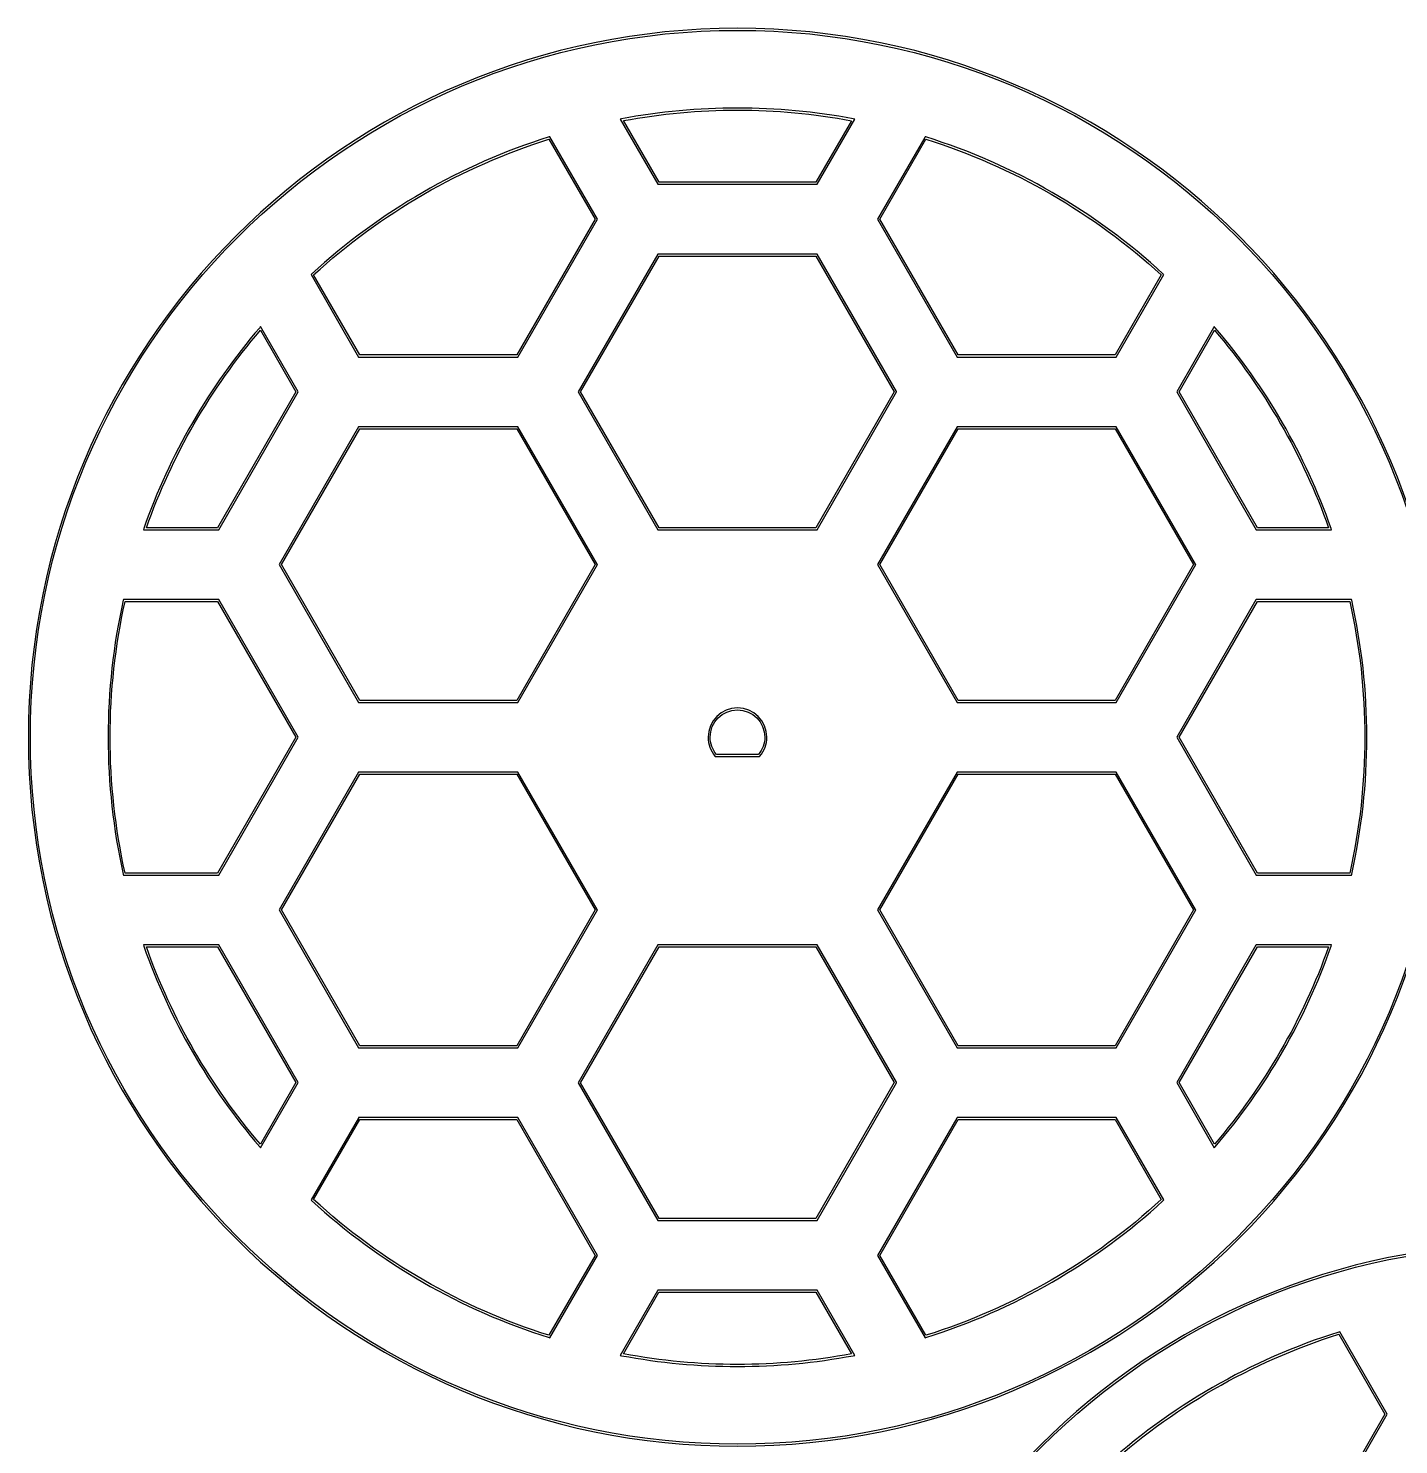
# Model space of a CAD drawing. Extents: x 10 to 440, y 10 to 290.
# Drawn here: x 234 to 301.7, y 220.1 to 290 of the extents above; entities that cross this region are included whole.
import ezdxf

# ---------------------------------------------------------------- set-up
doc = ezdxf.new("R2010")
doc.units = 0
doc.layers.add('Layer_1', color=7, linetype='CONTINUOUS')

msp = doc.modelspace()

# ---------------------------------------------------------------- linework, layer by layer
at = {"layer": 'Layer_1', "color": 7}
for p, q in [((269.017, 290), (269.017, 290)), ((269.017, 289.90039), (269.017, 289.90039)), ((269.017, 286.0625), (269.017, 286.0625)), ((263.3002, 285.53125), (263.22989, 285.51758)), ((263.22989, 285.51758), (265.08731, 282.30078)), ((265.14591, 282.40039), (263.392, 285.44141)), ((269.017, 285.96289), (269.017, 285.96289)), ((274.64395, 285.43945), (272.88809, 282.40039)), ((272.94473, 282.30078), (274.80411, 285.51758)), ((274.80411, 285.51758), (274.7338, 285.53125)), ((259.75723, 284.64844), (259.71817, 284.63672)), ((262.10684, 280.57812), (259.75723, 284.64844)), ((259.75723, 284.64844), (259.75723, 284.64844)), ((278.25723, 284.61523), (275.92716, 280.57812)), ((278.27677, 284.64844), (278.25723, 284.61523)), ((278.31583, 284.63672), (278.27677, 284.64844)), ((278.27677, 284.64844), (278.27677, 284.64844)), ((259.71427, 284.52539), (261.99161, 280.57812)), ((259.71427, 284.52539), (259.71427, 284.52539)), ((276.04239, 280.57812), (278.31973, 284.52539)), ((278.31973, 284.52539), (278.31973, 284.52539)), ((265.08731, 282.30078), (272.94473, 282.30078)), ((272.88809, 282.40039), (265.14591, 282.40039)), ((261.99161, 280.57812), (258.12052, 273.875)), ((258.17716, 273.77344), (262.10684, 280.57812)), ((275.92716, 280.57812), (279.85489, 273.77344)), ((279.91348, 273.875), (276.04239, 280.57812)), ((265.08731, 278.85742), (261.15958, 272.05273)), ((261.27481, 272.05273), (265.14591, 278.75781)), ((272.94669, 278.85742), (265.08731, 278.85742)), ((265.08731, 278.85742), (265.08731, 278.85742)), ((265.14591, 278.75781), (272.88809, 278.75781)), ((265.14591, 278.75781), (265.14591, 278.75781)), ((272.88809, 278.75781), (276.75723, 272.05273)), ((276.86075, 272.07812), (272.94669, 278.85742)), ((247.99942, 277.87109), (247.97012, 277.84375)), ((247.97012, 277.84375), (250.31973, 273.77344)), ((250.37833, 273.875), (248.09903, 277.82227)), ((289.93497, 277.82227), (287.65567, 273.875)), ((287.71427, 273.77344), (290.06388, 277.84375)), ((290.06388, 277.84375), (290.03458, 277.87109)), ((245.48184, 275.27148), (245.43497, 275.2168)), ((245.47012, 275.09375), (247.22403, 272.05273)), ((245.47012, 275.09375), (245.47012, 275.09375)), ((247.33927, 272.05273), (245.48184, 275.27148)), ((245.48184, 275.27148), (245.48184, 275.27148)), ((292.517, 275.20898), (290.69473, 272.05273)), ((290.80997, 272.05273), (292.56583, 275.0918)), ((292.55216, 275.27148), (292.517, 275.20898)), ((292.59903, 275.2168), (292.55216, 275.27148)), ((292.55216, 275.27148), (292.55216, 275.27148)), ((292.56583, 275.0918), (292.56583, 275.0918)), ((250.31973, 273.77344), (258.17716, 273.77344)), ((258.12052, 273.875), (250.37833, 273.875)), ((279.85489, 273.77344), (287.71427, 273.77344)), ((287.65567, 273.875), (279.91348, 273.875)), ((247.22403, 272.05273), (243.35294, 265.34766)), ((243.41153, 265.24805), (247.33927, 272.05273)), ((261.15958, 272.05273), (265.08731, 265.24805)), ((265.14591, 265.34766), (261.27481, 272.05273)), ((276.75723, 272.05273), (272.88809, 265.34766)), ((272.94669, 265.24805), (276.87442, 272.05273)), ((276.87442, 272.05273), (276.86075, 272.07812)), ((290.69473, 272.05273), (294.62247, 265.24805)), ((294.68106, 265.34766), (290.80997, 272.05273)), ((250.31973, 270.33203), (246.392, 263.52734)), ((246.50723, 263.52734), (250.37833, 270.23242)), ((258.17911, 270.33203), (250.31973, 270.33203)), ((250.31973, 270.33203), (250.31973, 270.33203)), ((250.37833, 270.23242), (258.12052, 270.23242)), ((250.37833, 270.23242), (250.37833, 270.23242)), ((258.12052, 270.23242), (261.99161, 263.52734)), ((262.09317, 263.55078), (258.17911, 270.33203)), ((279.85489, 270.33203), (275.92716, 263.52734)), ((276.04239, 263.52734), (279.91348, 270.23242)), ((287.71427, 270.33203), (279.85489, 270.33203)), ((279.85489, 270.33203), (279.85489, 270.33203)), ((279.91348, 270.23242), (287.65567, 270.23242)), ((279.91348, 270.23242), (279.91348, 270.23242)), ((287.65567, 270.23242), (291.52677, 263.52734)), ((291.62833, 263.55078), (287.71427, 270.33203)), ((239.71817, 265.31445), (239.69473, 265.24805)), ((239.69473, 265.24805), (243.41153, 265.24805)), ((243.35294, 265.34766), (239.84317, 265.34766)), ((265.08731, 265.24805), (272.94669, 265.24805)), ((272.88809, 265.34766), (265.14591, 265.34766)), ((294.62247, 265.24805), (298.33927, 265.24805)), ((298.19083, 265.34766), (294.68106, 265.34766)), ((298.33927, 265.24805), (298.31583, 265.31445)), ((246.392, 263.52734), (250.31973, 256.7207)), ((250.37833, 256.82227), (246.50723, 263.52734)), ((261.99161, 263.52734), (258.12052, 256.82227)), ((258.17911, 256.7207), (262.10684, 263.52734)), ((262.10684, 263.52734), (262.09317, 263.55078)), ((275.92716, 263.52734), (279.85489, 256.7207)), ((279.91348, 256.82227), (276.04239, 263.52734)), ((291.52677, 263.52734), (287.65567, 256.82227)), ((287.71427, 256.7207), (291.642, 263.52734)), ((291.642, 263.52734), (291.62833, 263.55078)), ((238.71036, 261.80469), (238.70059, 261.76562)), ((243.41153, 261.80469), (238.71036, 261.80469)), ((238.71036, 261.80469), (238.71036, 261.80469)), ((238.79434, 261.70508), (243.35294, 261.70508)), ((238.79434, 261.70508), (238.79434, 261.70508)), ((243.35294, 261.70508), (247.22403, 255)), ((247.33927, 255), (243.41153, 261.80469)), ((294.6088, 261.7793), (290.69473, 255)), ((290.80997, 255), (294.67911, 261.70508)), ((294.62247, 261.80469), (294.6088, 261.7793)), ((299.32364, 261.80469), (294.62247, 261.80469)), ((294.62247, 261.80469), (294.62247, 261.80469)), ((294.67911, 261.70508), (299.23966, 261.70508)), ((294.67911, 261.70508), (294.67911, 261.70508)), ((299.33341, 261.76562), (299.32364, 261.80469)), ((250.31973, 256.7207), (258.17911, 256.7207)), ((258.12052, 256.82227), (250.37833, 256.82227)), ((279.85489, 256.7207), (287.71427, 256.7207)), ((287.65567, 256.82227), (279.91348, 256.82227)), ((269.017, 256.44922), (269.017, 256.44922)), ((269.017, 256.34961), (269.017, 256.34961)), ((247.22403, 255), (243.35294, 248.29492)), ((243.41153, 248.19531), (247.33927, 255)), ((290.69473, 255), (294.62247, 248.19531)), ((294.68106, 248.29492), (290.80997, 255)), ((267.90762, 254.06836), (267.9213, 254.05078)), ((267.9213, 254.05078), (270.1127, 254.05078)), ((270.05802, 254.15039), (267.97794, 254.15039)), ((270.1127, 254.05078), (270.12833, 254.06836)), ((250.31973, 253.2793), (246.392, 246.47461)), ((246.50723, 246.47461), (250.37833, 253.17969)), ((258.17911, 253.2793), (250.31973, 253.2793)), ((250.31973, 253.2793), (250.31973, 253.2793)), ((250.37833, 253.17969), (258.12052, 253.17969)), ((250.37833, 253.17969), (250.37833, 253.17969)), ((258.12052, 253.17969), (261.99161, 246.47461)), ((262.09317, 246.49805), (258.17911, 253.2793)), ((279.85489, 253.2793), (275.92716, 246.47461)), ((276.04239, 246.47461), (279.91348, 253.17969)), ((287.71427, 253.2793), (279.85489, 253.2793)), ((279.85489, 253.2793), (279.85489, 253.2793)), ((279.91348, 253.17969), (287.65567, 253.17969)), ((279.91348, 253.17969), (279.91348, 253.17969)), ((287.65567, 253.17969), (291.52677, 246.47461)), ((291.62833, 246.49805), (287.71427, 253.2793)), ((238.70059, 248.23438), (238.71036, 248.19531)), ((243.35294, 248.29492), (238.79434, 248.29492)), ((299.23966, 248.29492), (294.68106, 248.29492)), ((299.32364, 248.19531), (299.33341, 248.23438)), ((238.71036, 248.19531), (243.41153, 248.19531)), ((294.62247, 248.19531), (299.32364, 248.19531)), ((246.392, 246.47461), (250.31973, 239.66992)), ((250.37833, 239.76953), (246.50723, 246.47461)), ((261.99161, 246.47461), (258.12052, 239.76953)), ((258.17911, 239.66992), (262.10684, 246.47461)), ((262.10684, 246.47461), (262.09317, 246.49805)), ((275.92716, 246.47461), (279.85489, 239.66992)), ((279.91348, 239.76953), (276.04239, 246.47461)), ((291.52677, 246.47461), (287.65567, 239.76953)), ((287.71427, 239.66992), (291.642, 246.47461)), ((291.642, 246.47461), (291.62833, 246.49805)), ((239.69473, 244.75391), (239.71817, 244.68555)), ((243.41153, 244.75391), (239.69473, 244.75391)), ((239.69473, 244.75391), (239.69473, 244.75391)), ((247.33927, 237.94922), (243.41153, 244.75391)), ((265.08731, 244.75391), (261.15958, 237.94727)), ((272.94669, 244.75391), (265.08731, 244.75391)), ((265.08731, 244.75391), (265.08731, 244.75391)), ((276.86075, 237.97266), (272.94669, 244.75391)), ((294.62247, 244.75391), (294.6088, 244.72852)), ((298.34122, 244.75391), (294.62247, 244.75391)), ((294.62247, 244.75391), (294.62247, 244.75391)), ((298.31778, 244.68555), (298.34122, 244.75391)), ((239.84317, 244.65234), (243.35294, 244.65234)), ((239.84317, 244.65234), (239.84317, 244.65234)), ((243.35294, 244.65234), (247.22403, 237.94922)), ((261.27481, 237.94727), (265.14591, 244.65234)), ((265.14591, 244.65234), (272.88809, 244.65234)), ((265.14591, 244.65234), (265.14591, 244.65234)), ((272.88809, 244.65234), (276.75919, 237.94922)), ((294.6088, 244.72852), (290.69473, 237.94922)), ((290.80997, 237.94922), (294.67911, 244.65234)), ((294.67911, 244.65234), (298.19083, 244.65234)), ((294.67911, 244.65234), (294.67911, 244.65234)), ((250.31973, 239.66992), (258.17911, 239.66992)), ((258.12052, 239.76953), (250.37833, 239.76953)), ((279.85489, 239.66992), (287.71427, 239.66992)), ((287.65567, 239.76953), (279.91348, 239.76953)), ((247.22403, 237.94922), (245.46817, 234.9082)), ((245.48184, 234.72852), (247.33927, 237.94922)), ((261.15958, 237.94727), (265.08731, 231.14258)), ((265.14591, 231.24414), (261.27481, 237.94727)), ((276.75919, 237.94922), (272.88809, 231.24414)), ((272.94669, 231.14258), (276.87442, 237.94727)), ((276.87442, 237.94727), (276.86075, 237.97266)), ((290.69473, 237.94922), (292.55216, 234.73047)), ((292.56583, 234.9082), (290.80997, 237.94922)), ((250.30606, 236.20117), (247.97012, 232.15625)), ((248.09903, 232.17773), (250.37833, 236.12695)), ((250.31973, 236.22656), (250.30606, 236.20117)), ((258.17716, 236.22656), (250.31973, 236.22656)), ((250.31973, 236.22656), (250.31973, 236.22656)), ((250.37833, 236.12695), (258.12052, 236.12695)), ((250.37833, 236.12695), (250.37833, 236.12695)), ((258.12052, 236.12695), (261.99161, 229.42188)), ((262.10684, 229.42188), (258.17716, 236.22656)), ((279.84122, 236.20117), (275.92716, 229.42188)), ((276.04239, 229.42188), (279.91348, 236.12695)), ((279.85489, 236.22656), (279.84122, 236.20117)), ((287.71427, 236.22656), (279.85489, 236.22656)), ((279.85489, 236.22656), (279.85489, 236.22656)), ((279.91348, 236.12695), (287.65567, 236.12695)), ((279.91348, 236.12695), (279.91348, 236.12695)), ((287.65567, 236.12695), (289.93497, 232.17773)), ((290.06388, 232.15625), (287.71427, 236.22656)), ((245.43497, 234.7832), (245.48184, 234.72852)), ((292.55216, 234.73047), (292.59903, 234.7832)), ((247.97012, 232.15625), (247.99942, 232.12891)), ((290.03458, 232.12891), (290.06388, 232.15625)), ((265.08731, 231.14258), (272.94669, 231.14258)), ((272.88809, 231.24414), (265.14591, 231.24414)), ((261.99161, 229.42188), (259.71231, 225.47461)), ((259.75723, 225.35156), (262.10684, 229.42188)), ((275.92716, 229.42188), (278.27677, 225.35156)), ((278.31973, 225.47461), (276.04239, 229.42188)), ((265.07364, 227.67578), (263.22989, 224.48242)), ((263.39005, 224.56055), (265.14395, 227.59961)), ((265.08731, 227.70117), (265.07364, 227.67578)), ((272.94473, 227.70117), (265.08731, 227.70117)), ((265.08731, 227.70117), (265.08731, 227.70117)), ((265.14395, 227.59961), (272.88809, 227.59961)), ((265.14395, 227.59961), (265.14395, 227.59961)), ((272.88809, 227.59961), (274.64395, 224.56055)), ((274.80411, 224.48242), (272.94473, 227.70117)), ((259.71817, 225.36328), (259.75723, 225.35156)), ((278.27677, 225.35156), (278.31583, 225.36328)), ((298.69727, 225.525391), (300.97461, 221.580078)), ((298.69727, 225.525391), (298.69727, 225.525391)), ((298.74023, 225.648438), (298.70117, 225.636719)), ((301.08984, 221.580078), (298.74023, 225.648438)), ((298.74023, 225.648438), (298.74023, 225.648438)), ((263.22989, 224.48242), (263.29825, 224.46875)), ((274.7338, 224.46875), (274.80411, 224.48242)), ((300.97461, 221.580078), (297.10352, 214.875)), ((297.16016, 214.77344), (301.08984, 221.580078))]:
    msp.add_line(p, q, dxfattribs=at)
for points in [[(269.017, 290), (249.68763, 290), (234.017, 274.32937), (234.017, 255)], [(234.11661, 255), (234.11661, 274.27533), (249.74167, 289.90039), (269.017, 289.90039)], [(304.017, 255), (304.017, 274.32937), (288.34637, 290), (269.017, 290)], [(269.017, 289.90039), (288.29233, 289.90039), (303.91739, 274.27533), (303.91739, 255)], [(269.017, 286.0625), (267.09887, 286.06241), (265.18554, 285.8844), (263.3002, 285.53125)], [(274.7338, 285.53125), (272.84847, 285.8844), (270.93512, 286.06241), (269.017, 286.0625)], [(263.392, 285.44141), (265.2475, 285.78433), (267.12997, 285.96281), (269.017, 285.96289)], [(269.017, 285.96289), (270.90473, 285.9628), (272.78778, 285.78263), (274.64395, 285.43945)], [(259.71817, 284.63672), (255.3622, 283.27009), (251.36102, 280.96009), (247.99942, 277.87109)], [(290.03458, 277.87109), (286.67283, 280.96016), (282.67199, 283.27016), (278.31583, 284.63672)], [(248.09903, 277.82227), (251.43431, 280.87928), (255.39912, 283.16564), (259.71427, 284.52539)], [(278.31973, 284.52539), (282.63507, 283.16571), (286.59954, 280.87934), (289.93497, 277.82227)], [(245.43497, 275.2168), (242.93253, 272.29806), (240.99486, 268.94092), (239.71817, 265.31445)], [(239.84317, 265.34766), (241.108, 268.91329), (243.01426, 272.21585), (245.47012, 275.09375)], [(292.56583, 275.0918), (295.02067, 272.21434), (296.92645, 268.9124), (298.19083, 265.34766)], [(298.31583, 265.31445), (297.03928, 268.94088), (295.10129, 272.29802), (292.59903, 275.2168)], [(238.70059, 261.76562), (238.20482, 259.54454), (237.95458, 257.27575), (237.9545, 255)], [(238.05411, 255), (238.05419, 257.2553), (238.30585, 259.5034), (238.79434, 261.70508)], [(299.23966, 261.70508), (299.72819, 259.50324), (299.97984, 257.25546), (299.97989, 255)], [(300.0795, 255), (300.07945, 257.27591), (299.82921, 259.54438), (299.33341, 261.76562)], [(269.017, 256.44922), (268.21685, 256.44917), (267.56783, 255.80015), (267.56778, 255)], [(267.66739, 255), (267.66744, 255.74611), (268.27089, 256.34957), (269.017, 256.34961)], [(270.46622, 255), (270.46617, 255.80015), (269.81715, 256.44917), (269.017, 256.44922)], [(269.017, 256.34961), (269.76311, 256.34956), (270.36656, 255.74611), (270.36661, 255)], [(234.017, 255), (234.017, 235.67063), (249.68763, 220), (269.017, 220)], [(269.017, 220.09961), (249.74167, 220.09961), (234.11661, 235.72467), (234.11661, 255)], [(237.9545, 255), (237.95459, 252.72427), (238.20483, 250.45545), (238.70059, 248.23438)], [(238.79434, 248.29492), (238.30585, 250.49658), (238.05419, 252.74472), (238.05411, 255)], [(267.56778, 255), (267.56801, 254.65911), (267.68833, 254.32935), (267.90762, 254.06836)], [(267.97794, 254.15039), (267.78148, 254.39102), (267.6676, 254.68897), (267.66739, 255)], [(269.017, 220), (288.34637, 220), (304.017, 235.67063), (304.017, 255)], [(303.91739, 255), (303.91739, 235.72467), (288.29233, 220.09961), (269.017, 220.09961)], [(270.36661, 255), (270.36668, 254.68909), (270.25411, 254.39115), (270.05802, 254.15039)], [(270.12833, 254.06836), (270.34724, 254.3295), (270.46629, 254.65924), (270.46622, 255)], [(299.97989, 255), (299.97981, 252.74472), (299.72815, 250.49658), (299.23966, 248.29492)], [(299.33341, 248.23438), (299.82917, 250.45545), (300.07941, 252.72427), (300.0795, 255)], [(239.71817, 244.68555), (240.99466, 241.05894), (242.93266, 237.70213), (245.43497, 234.7832)], [(245.46817, 234.9082), (243.01328, 237.7858), (241.10749, 241.08743), (239.84317, 244.65234)], [(298.19083, 244.65234), (296.9263, 241.08757), (295.02085, 237.78561), (292.56583, 234.9082)], [(292.59903, 234.7832), (295.10147, 237.70193), (297.04108, 241.05909), (298.31778, 244.68555)], [(259.71231, 225.47461), (255.39734, 226.83442), (251.43416, 229.12079), (248.09903, 232.17773)], [(289.93497, 232.17773), (286.59969, 229.12072), (282.63489, 226.83436), (278.31973, 225.47461)], [(247.99942, 232.12891), (251.36087, 229.03997), (255.36237, 226.72998), (259.71817, 225.36328)], [(278.31583, 225.36328), (282.67181, 226.72991), (286.67298, 229.03991), (290.03458, 232.12891)], [(308, 230), (289.22291, 229.999999), (274, 214.77709), (274, 196)], [(274.09961, 196), (274.09961, 214.72305), (289.27695, 229.90039), (308, 229.900391)], [(298.70117, 225.636719), (294.3452, 224.270088), (290.34402, 221.960089), (286.98242, 218.871094)], [(287.08203, 218.822266), (290.41731, 221.879279), (294.38212, 224.165642), (298.69727, 225.525391)], [(263.29825, 224.46875), (265.18375, 224.11557), (267.0987, 223.93756), (269.017, 223.9375)], [(269.017, 224.03711), (267.1291, 224.03716), (265.24638, 224.21734), (263.39005, 224.56055)], [(274.64395, 224.56055), (272.78778, 224.21737), (270.90473, 224.0372), (269.017, 224.03711)], [(269.017, 223.9375), (270.93512, 223.93759), (272.84847, 224.1156), (274.7338, 224.46875)]]:
    msp.add_open_spline(points, degree=3, dxfattribs=at)

doc.saveas('drawing.dxf')
